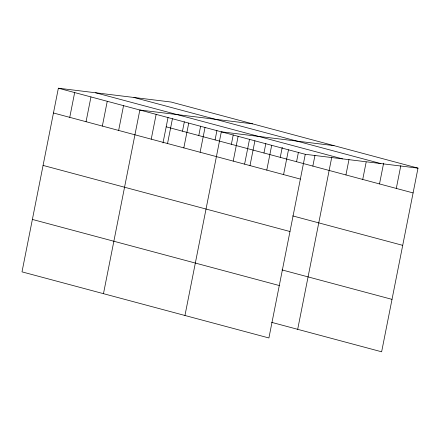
<?xml version="1.0" encoding="UTF-8"?>
<svg xmlns="http://www.w3.org/2000/svg" width="440" height="440" viewBox="0 0 440 440"><rect width="100%" height="100%" fill="white"/><g stroke="black" fill="none" stroke-linecap="round" stroke-linejoin="round"><path stroke-width="0.66" d="M418 168.135L171.094 102.036L58.366 88.204L22 271.865L268.906 337.964L305.272 154.303L418 168.135L381.634 351.797L271.612 322.344M69.751 117.354L74.663 92.565M86.047 121.715L90.959 96.927M102.344 126.077L107.25 101.293M118.641 130.438L123.547 105.655M103.477 293.678L139.843 110.017L252.577 123.849M151.234 139.167L156.139 114.378M162.993 142.956L168.047 117.447M167.53 143.528L172.436 118.74M182.485 131.186L184.344 121.809M183.821 147.889L188.733 123.107M198.781 135.548L200.635 126.17M200.118 152.251L205.029 127.468M215.078 139.909L216.931 130.532M184.954 315.491L221.32 131.829L334.054 145.662M231.374 144.271L233.228 134.893M233.206 161.112L238.112 136.323M244.607 164.093L249.524 139.255M249.992 165.605L254.903 140.816M263.962 152.999L265.821 143.621M266.783 170.099L271.689 145.316M280.258 157.361L282.249 147.312M283.575 174.592L288.481 149.809M296.555 161.722L298.414 152.345M312.851 166.084L314.974 155.37M297.688 329.324L331.798 157.053M345.934 174.944L348.986 159.533M362.725 179.438L366.174 162.019M379.511 183.931L383.625 163.169M396.303 188.424L400.813 165.649M133.898 97.471L380.798 163.57M95.568 92.769L342.469 158.868M58.366 88.204L305.272 154.303M166.188 126.825L413.094 192.924M53.46 112.987L300.361 179.086M292.694 215.897L402.71 245.35M43.076 165.418L289.982 231.517M281.996 269.913L392.018 299.365M32.379 219.434L279.285 285.533"/></g></svg>
